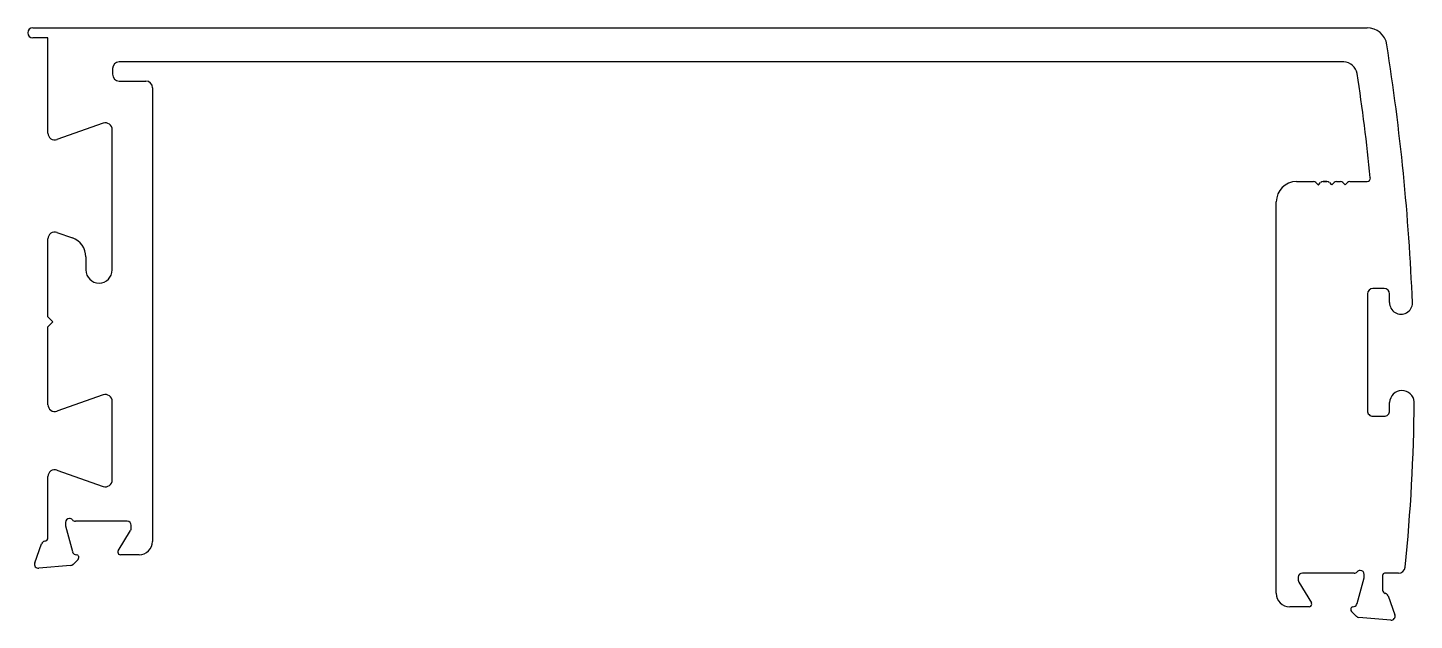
# Model space of a CAD drawing. Extents: x -53 to 50, y 10 to 54.
import ezdxf

# ---------------------------------------------------------------- set-up
doc = ezdxf.new("R2010")
doc.units = 0
doc.layers.add('AL_EXTRUSIONS', color=141, linetype='CONTINUOUS')

msp = doc.modelspace()

# ---------------------------------------------------------------- linework, layer by layer
at = {"layer": 'AL_EXTRUSIONS', "color": 7, "linetype": 'CONTINUOUS'}
for p, q in [((-52.57, 54.22), (46.65, 54.22)), ((-51.45, 53.46), (-52.57, 53.46)), ((-51.45, 46.39), (-51.45, 53.46)), ((44.93, 51.68), (-46.15, 51.68)), ((-46.65, 51.18), (-46.65, 50.76)), ((-46.15, 50.26), (-44.17, 50.26)), ((-43.67, 49.76), (-43.67, 16.05)), ((-47.33, 47.12), (-50.78, 45.91)), ((-46.67, 36.22), (-46.67, 46.65)), ((41.4, 42.79), (42.67, 42.79)), ((42.85, 42.72), (43.02, 42.55)), ((43.03, 42.55), (43.2, 42.72)), ((43.38, 42.79), (43.67, 42.79)), ((43.67, 42.79), (43.38, 42.79)), ((43.38, 42.79), (43.67, 42.79)), ((43.67, 42.79), (43.38, 42.79)), ((43.38, 42.79), (43.67, 42.79)), ((43.85, 42.72), (44.02, 42.55)), ((44.03, 42.55), (44.2, 42.72)), ((44.38, 42.79), (44.67, 42.79)), ((44.85, 42.72), (45.02, 42.55)), ((45.03, 42.55), (45.2, 42.72)), ((45.38, 42.79), (46.65, 42.79)), ((39.9, 12.19), (39.9, 41.29)), ((-51.45, 32.73), (-51.45, 38.53)), ((-50.78, 39.01), (-49.63, 38.6)), ((-48.63, 37.19), (-48.63, 36.22)), ((46.68, 34.44), (46.68, 25.75)), ((47.93, 34.84), (47.08, 34.84)), ((48.33, 33.81), (48.33, 34.44)), ((-51.08, 32.36), (-51.45, 32.73)), ((-51.45, 31.99), (-51.08, 32.36)), ((-51.45, 26.21), (-51.45, 31.99)), ((-47.33, 26.94), (-50.78, 25.73)), ((-46.67, 20.61), (-46.67, 26.46)), ((48.33, 25.75), (48.33, 26.37)), ((47.08, 25.35), (47.91, 25.35)), ((-51.45, 16.35), (-51.45, 20.87)), ((-50.78, 21.35), (-47.33, 20.14)), ((-45.55, 17.55), (-49.41, 17.55)), ((-50.15, 17.45), (-50.15, 17.29)), ((-50.14, 17.21), (-49.63, 15.29)), ((-46.22, 15.35), (-45.3, 16.87)), ((-45.25, 17.03), (-45.25, 17.25)), ((-52.43, 14.45), (-51.92, 15.86)), ((-49.21, 14.71), (-49.57, 14.34)), ((-49.41, 15.07), (-49.3, 15.04)), ((-44.67, 15.05), (-46.05, 15.05)), ((-49.76, 14.26), (-52.13, 14.05)), ((45.69, 13.69), (41.84, 13.69)), ((46.44, 13.43), (46.44, 13.59)), ((47.81, 13.56), (47.81, 12.43)), ((48.99, 13.69), (47.94, 13.69)), ((41.54, 13.39), (41.54, 13.17)), ((41.58, 13.01), (42.51, 11.49)), ((45.91, 11.43), (46.43, 13.35)), ((48.21, 12), (48.72, 10.59)), ((42.34, 11.19), (40.9, 11.19)), ((45.86, 10.48), (45.5, 10.85)), ((45.59, 11.18), (45.7, 11.21)), ((48.41, 10.19), (46.05, 10.4))]:
    msp.add_line(p, q, dxfattribs=at)
for centre, radius, start, end in [((-52.57, 53.84), 0.381, 90, 270), ((46.65, 52.72), 1.5, 9.0273, 90), ((46.65, 52.72), 1.5, 9.0273, 90), ((-114.55, 27.11), 164.71, 2.3223, 9.0273), ((-46.15, 51.18), 0.5, 90, 180), ((44.89, 50.64), 1.04, 9.6045, 87.8071), ((-46.15, 50.76), 0.5, 180, 270), ((-99.37, 28.49), 146.99, 5.6916, 8.7337), ((-44.17, 49.76), 0.5, 0, 90), ((-47.17, 46.65), 0.5, 360, 109.35), ((-50.94, 46.39), 0.508, 180, 289.35), ((41.4, 41.29), 1.5, 90, 180), ((42.67, 42.54), 0.25, 45, 90), ((43.03, 42.56), 0.008, 225, 315), ((43.38, 42.54), 0.25, 90, 135), ((43.67, 42.54), 0.25, 45, 90), ((44.03, 42.56), 0.008, 225, 315), ((44.38, 42.54), 0.25, 90, 135), ((44.67, 42.54), 0.25, 45, 90), ((45.03, 42.56), 0.008, 225, 315), ((45.38, 42.54), 0.25, 90, 135), ((46.65, 43.04), 0.25, 270, 5.6916), ((-50.94, 38.53), 0.508, 70.65, 180), ((-50.13, 37.19), 1.5, 360, 70.65), ((-47.65, 36.22), 0.979, 180, 0), ((47.08, 34.44), 0.4, 90, 180), ((47.93, 34.44), 0.4, 360, 90), ((49.18, 33.78), 0.852, 178.0239, 360), ((-47.17, 26.46), 0.5, 360, 109.35), ((49.25, 26.34), 0.919, 4.5394, 177.9612), ((-50.94, 26.21), 0.508, 180, 289.35), ((-79.5, 27.35), 129.66, 354.1507, 359.5853), ((47.08, 25.75), 0.4, 180.0116, 270.0116), ((47.93, 25.75), 0.4, 268.0962, 360), ((-50.94, 20.87), 0.508, 70.65, 180), ((-47.17, 20.61), 0.5, 250.65, 0), ((-49.85, 17.45), 0.3, 90, 180), ((-49.85, 17.45), 0.3, 41.8103, 90), ((-49.41, 17.85), 0.3, 221.8103, 270), ((-45.55, 17.25), 0.3, 0, 90), ((-49.85, 17.29), 0.3, 180, 195), ((-45.55, 17.03), 0.3, 328.6, 0), ((-51.64, 15.76), 0.3, 100.9043, 160), ((-51.75, 16.35), 0.3, 280.9043, 360), ((-44.67, 16.05), 1, 270, 0), ((-52.15, 14.35), 0.3, 160, 275), ((-49.34, 15.36), 0.3, 195, 255), ((-49.35, 14.85), 0.2, 0, 75), ((-49.35, 14.85), 0.2, 315, 360), ((-46.05, 15.25), 0.2, 148.6, 180), ((-46.05, 15.25), 0.2, 180, 270), ((-49.79, 14.56), 0.3, 275, 315), ((41.84, 13.39), 0.3, 90, 180), ((45.69, 13.99), 0.3, 270, 318.1897), ((46.14, 13.59), 0.3, 90, 138.1897), ((46.14, 13.59), 0.3, 360, 90), ((46.14, 13.43), 0.3, 345, 0), ((47.94, 13.56), 0.125, 90, 180), ((48.99, 14.19), 0.5, 270, 354.1507), ((41.84, 13.17), 0.3, 180, 211.4), ((48.06, 12.43), 0.25, 181.5468, 255.8003), ((40.9, 12.19), 1, 180, 270), ((42.34, 11.39), 0.2, 270, 360), ((42.34, 11.39), 0.2, 0, 31.4), ((45.62, 11.5), 0.3, 285, 345), ((47.93, 11.9), 0.3, 20, 75.8003), ((45.64, 10.99), 0.2, 105, 180), ((45.64, 10.99), 0.2, 180, 225), ((46.07, 10.7), 0.3, 225, 265), ((48.44, 10.49), 0.3, 265, 20)]:
    msp.add_arc(centre, radius, start, end, dxfattribs=at)

doc.saveas('drawing.dxf')
